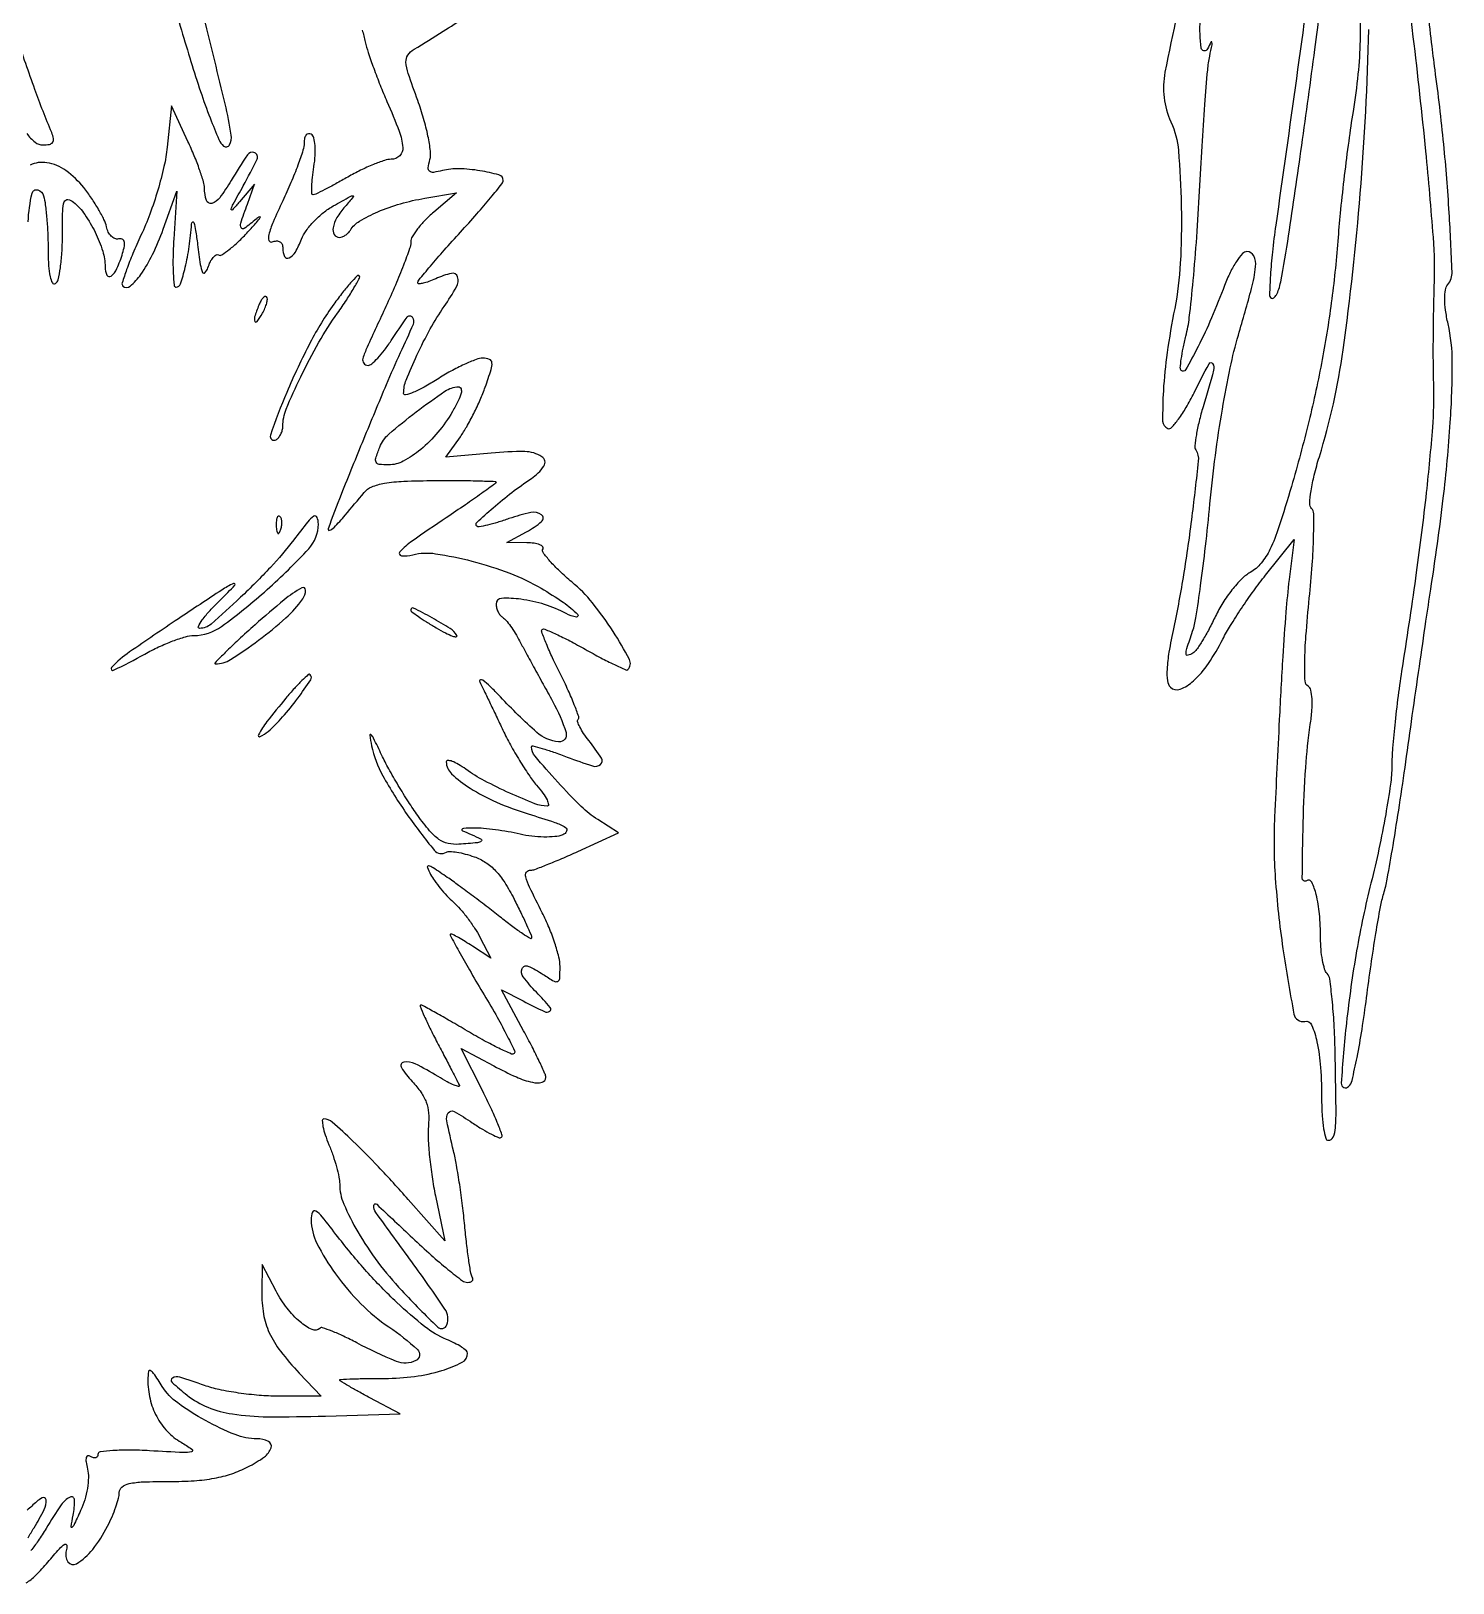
# Model space of a CAD drawing. Extents: x 39 to 1071, y 2 to 926.
# Drawn here: x 720.6 to 920.6, y 392.7 to 611 of the extents above; entities that cross this region are included whole.
import ezdxf

# ---------------------------------------------------------------- set-up
doc = ezdxf.new("R2010")
doc.units = 0

msp = doc.modelspace()

# ---------------------------------------------------------------- linework, layer by layer
for points in [[(912.366133, 631.25, -0.002343), (914.989621, 610.22037, -0.005147), (916.754897, 594.108892, -0.005999), (917.807438, 582.018675, -0.027711), (917.943851, 575, 0.004532), (917.854256, 571.671383, 0.003029), (917.809328, 567.860331, 0.00305), (917.810695, 564.165475, 0.005992), (917.864931, 561.226657, -0.02725), (917.721941, 555.28251, -0.007818), (916.855662, 546.110916, -0.00711), (915.454584, 534.872346, -0.004698), (913.540139, 522, 0.006714), (912.962943, 518.008549, 0.006091), (912.472483, 513.871513, 0.006108), (912.123949, 510.158927, 0.019421), (912.017937, 507.668982, -0.034595), (911.827948, 505.06659, -0.008505), (911.148268, 500.829312, -0.008668), (910.20068, 495.990794, -0.008567), (909.082552, 491.168982, 0.018139), (907.063819, 481.637927, 0.015741), (905.628642, 471.524503, 0.012117), (904.902028, 463.022166, 0.687874), (905.936764, 462.551698, 0.142444), (906.416254, 463.409993, 0.006815), (907.11809, 466.657399, 0.010697), (907.824721, 470.589173, 0.007459), (908.460473, 475.051698, -0.00431), (909.088836, 479.670523, -0.004908), (909.771978, 484.081601, -0.004468), (910.421896, 487.813995, -0.027314), (910.879062, 489.715453, 0.028095), (911.363533, 491.7444, 0.003063), (912.185961, 496.476203, 0.003744), (913.089105, 502.127362, 0.003014), (913.977874, 508.215453, -0.000671), (914.89731, 514.726908, -0.000557), (915.892784, 521.653914, -0.000562), (916.819131, 527.998999, -0.00152), (917.495402, 532.5, 0.007948), (919.251557, 545.30669, 0.013876), (920.242435, 555.972876, 0.015995), (920.520389, 564.419266, 0.055399), (919.92206, 569.847786, -0.019366), (919.569491, 571.766384, -0.034227), (919.44959, 573.371046, -0.041917), (919.546279, 574.61404, -0.133614), (919.888105, 575.365175, 0.185001), (920.491948, 577.146327, 0.005075), (920.082308, 585.472827, 0.010204), (919.312864, 595.104807, 0.007853), (918.093981, 605.580947, -0.003432), (917.616555, 609.39062, -0.001538), (917.038713, 614.405028, -0.001522)], [(901.42973, 624.979943, -0.001261), (895.686513, 583.716426, 0.007839), (895.210451, 579.932055, 0.012322), (894.932865, 576.667202, 0.00639), (894.80407, 573.951797, 0.269193), (895.068443, 573.4577, 0.328647), (895.403092, 573.485028, 0.083468), (895.77069, 573.932499, 0.053142), (896.116423, 574.717247, 0.02869), (896.379462, 575.741274, 0.011595), (897.499141, 582.229784, 0.001862), (899.342564, 594.945601, 0.002223), (901.187121, 608.44514, 0.004037), (902.556891, 619.5, -0.004781)], [(883.822413, 621.649724, 0.015962), (880.104624, 605.224158, 0.155792), (880.935322, 598.242607, -0.086119), (881.989524, 594.21026, -0.015907), (882.390801, 586.513398, -0.018075), (882.26187, 578.389367, -0.035853), (881.467512, 572, 0.013365), (880.410755, 565.793099, 0.021172), (879.874554, 560.425927, 0.016552), (879.771713, 556.165653, 0.307693), (880.5, 555.114628, 0.31076), (881.030211, 555.241442, 0.024528), (881.995445, 556.424413, 0.026501), (883.08461, 558.078347, 0.016655), (884.18662, 560.114628, -0.005329), (886.296123, 564.232701, -0.57329), (886.807785, 564.256069, -0.215704), (886.948895, 563.32518, -0.003554), (885.454679, 558.159341, 0.012783), (884.901087, 556.104073, 0.017699), (884.517855, 554.234173, 0.014344), (884.303278, 552.689925, 0.167274), (884.435516, 552.104337, -0.16709), (884.791224, 550.531781, -0.003778), (883.884472, 542.765075, -0.009146), (882.717044, 534.603115, -0.011792), (881.331751, 527.157169, 0.009389), (880.663113, 523.656879, 0.028792), (880.392383, 521.258514, 0.042115), (880.440488, 519.61953, 0.169567), (880.869202, 518.730798, 0.297731), (882.238724, 518.443686, 0.09297), (884.10744, 519.608787, 0.058535), (886.214223, 522.055175, 0.03127), (888.239522, 525.5, -0.020956), (889.296163, 527.385127, -0.009195), (890.844012, 529.79375, -0.009082), (892.582396, 532.29307, -0.012019), (894.259863, 534.5), (898.253503, 539.5), (897.568755, 533.861733, 0.010614), (897.112561, 529.297873, 0.004279), (896.675498, 523.050103, 0.002849), (896.18132, 514.168697, 0.000832), (895.52168, 500.5, 0.029156), (895.623081, 491.861235, 0.019035), (896.698811, 481.948516, 0.010061), (898.244302, 472.74004, 0.419103), (899.757651, 471.725322, -0.356718), (900.73353, 471.214507, -0.048349), (901.482783, 468.84828, -0.035775), (901.98506, 465.245358, -0.016751), (902.142857, 460.536545, 0.015769), (902.209811, 458.414103, 0.025781), (902.415625, 456.62636, 0.023591), (902.707359, 455.279732, 0.339812), (903.071429, 455, 0.295385), (903.759418, 455.445296, 0.086537), (904.085191, 456.724953, 0.022795), (904.171631, 459.507247, 0.001516), (904.0313, 467.5, 0.008311), (903.886102, 471.400324, 0.011993), (903.617773, 474.841563, 0.007788), (903.282808, 477.682171, 0.159436), (902.912696, 478.45, -0.121868), (902.557894, 479.06562, -0.02428), (902.264093, 480.310625, -0.02437), (902.058576, 481.829827, -0.020594), (901.986345, 483.45, 0.02109), (901.832161, 486.832937, 0.038249), (901.379693, 489.564058, 0.055872), (900.742388, 491.297744, 0.440731), (900.009469, 491.505852, -0.590929), (899.41614, 491.840759, -0.003484), (899.552976, 499.664159, -0.010094), (899.900079, 507.434083, -0.021008), (900.546538, 513.461772, 0.017668), (900.776632, 515.480009, 0.033631), (900.794511, 517.113036, 0.040695), (900.628219, 518.313635, 0.200351), (900.242332, 518.860562, -0.245702), (899.811378, 519.599379, -0.014919), (899.768132, 522.243016, -0.016007), (899.937585, 525.965414, -0.005745), (900.409376, 531.252833, 0.007122), (900.814632, 535.940337, 0.011866), (901.005799, 539.897951, 0.007213), (901.038328, 543.115134, 0.197791), (900.719273, 543.880727, -0.216091), (900.465548, 544.555295, -0.021054), (900.658079, 546.331382, -0.023001), (901.102732, 548.570002, -0.014377), (901.817889, 551.145815, 0.040451), (905.161519, 566.188821, 0.014269), (907.573655, 588.16508, 0.014538), (908.768453, 611.248586, 0.024975)], [(740.399549, 615.510611, -0.000137), (741.730371, 611.145169, -0.000132), (743.074481, 606.727611, 0.007815), (744.425358, 602.521004, 0.010822), (745.776492, 598.796469, 0.0076), (747.011461, 595.747469, 0.120079), (747.674514, 594.855166, 0.471956), (748.500593, 595.013351, 0.164047), (748.744008, 596.394274, 0.021338), (747.883109, 600.790292, 0.00153), (744.939015, 612.86707, -0.003369)], [(767.167954, 611.167312, -0.011601), (767.5977, 609.5, 0.022615), (768.023734, 607.985855, 0.007466), (768.782414, 605.802511, 0.007418), (769.697033, 603.403226, 0.008349), (770.648571, 601.12557, -0.011734), (772.371476, 596.921728, -0.07306), (772.877366, 594.655544, -0.217948), (772.443968, 593.487897, -0.197333), (771.25, 592.987955, 0.078931), (770.305375, 592.831226, 0.016722), (768.735641, 592.248611, 0.017113), (766.94247, 591.44124, 0.015513), (765.147926, 590.487955, -0.004846), (763.442233, 589.534673, -0.007071), (761.91984, 588.730837, -0.003817), (760.623555, 588.082082, -0.114595), (760.270118, 588, -0.402726), (760.090235, 588.172935, -0.01646), (760.083873, 589.15727, -0.020801), (760.170541, 590.42892, -0.012231), (760.374358, 591.939644, 0.023725), (760.552945, 593.540151, 0.0363), (760.540539, 594.935791, 0.041448), (760.363116, 596.005879, 0.19493), (760.002166, 596.498661, 0.17015), (759.622542, 596.58216, 0.189669), (759.294155, 596.404694, 0.120036), (759.071857, 595.957735, 0.055599), (758.999211, 595.309017, -0.077463), (758.834496, 594.255226, -0.010831), (758.114716, 592.162913, -0.012164), (757.141495, 589.707183, -0.010059), (755.989273, 587.139198, 0.008103), (754.634374, 584.150853, 0.038955), (754.026499, 582.385373, 0.140697), (754.047532, 581.571306, 0.4322), (754.490062, 581.357813, -0.073923), (755.111344, 581.49598, -0.152022), (755.591599, 581.383288, -0.167427), (755.893533, 581.02973, -0.094032), (756, 580.468615, 0.11109), (756.258069, 579.321423, 0.417493), (756.884083, 579.101908, 0.151346), (757.762723, 579.92727, 0.036621), (758.627594, 581.75, -0.065445), (759.279519, 582.941841, -0.03315), (760.380186, 584.255224, -0.032245), (761.715774, 585.480976, -0.041309), (763.096831, 586.416721, -0.001324), (765.489424, 587.755937, -0.139707), (765.850758, 587.84055, -0.622058), (765.915905, 587.690758, -0.004309), (764.75, 586.33798, 0.044619), (763.610163, 584.777212, 0.089543), (763.07011, 583.355342, 0.17901), (763.232485, 582.408788, 0.2678), (763.940983, 582, 0.090164), (764.346873, 582.073793, 0.053197), (764.788391, 582.295839, 0.050938), (765.19651, 582.621877, 0.060417), (765.504395, 583.007112, -0.119959), (766.803162, 584.28794, -0.03345), (769.364338, 585.597939, -0.031706), (772.555595, 586.73588, -0.028595), (775.976705, 587.507952), (780.453409, 588.252399), (777.226705, 585.537306, 0.024632), (775.991529, 584.389479, 0.029194), (774.947844, 583.186006, 0.030151), (774.203793, 582.088461, 0.134673), (774, 581.345566, -0.085593), (773.839916, 580.417271, -0.006853), (772.971875, 578.077442, -0.009106), (771.840509, 575.302731, -0.00686), (770.5, 572.293628, 0.001283), (767.864214, 566.550142, 0.033485), (767.263712, 564.958314, 0.24122), (767.3832, 564.300204, 0.233562), (767.990807, 564, 0.183312), (768.503087, 564.194345, 0.023868), (769.354202, 565.024489, 0.025232), (770.30323, 566.151919, 0.018609), (771.240807, 567.487621, -0.010936), (773.49188, 570.801554, -0.509718), (774.19245, 570.808182, -0.26591), (774.316223, 569.761275, -0.00865), (772.52773, 565.75, 0.009648), (770.538983, 561.26555, 0.002191), (767.34755, 553.583326, 0.002248), (764.21328, 545.845503, 0.008678), (762.372759, 541, 0.637311), (762.5757, 540.798577, 0.109971), (763.205574, 541.204287, 0.019591), (764.77236, 542.91906, 0.003882), (767.430919, 546.118087, -0.127144), (768.519143, 546.915264, -0.053002), (770.284571, 547.410334, -0.031689), (773.003031, 547.694465, -0.008351), (777.377265, 547.799832, -0.003246), (780.683631, 547.802776, -0.005412), (783.467072, 547.757051, -0.001176), (785.883088, 547.685511, -0.404885), (786, 547.564802, -0.241318), (785.905049, 547.379525, -0.00096), (783.94375, 545.974258, -0.004457), (781.683638, 544.391666, -0.002754), (779, 542.569622, 0.004943), (774.195398, 539.276747, 0.056033), (772.469457, 537.754817, 0.620904), (772.678172, 537.224763, 0.08276), (774.274011, 537.353924, -0.099364), (777.5033, 537.508492, -0.026191), (782.595162, 536.462425, -0.027233), (787.949709, 534.750509, -0.041573), (792.345764, 532.643256, -0.018547), (795.440535, 530.671895, -0.046833), (797.484275, 528.957915, -0.727469), (797.292904, 528.58899, -0.082141), (795.870677, 529.075317, 0.047264), (792.834872, 530.355036, 0.042178), (789.494614, 531.102593, 0.045767), (786.762467, 531.223973, 0.400492), (786, 530.424743, 0.063723), (786.069457, 529.881969, 0.05167), (786.275149, 529.331829, 0.053397), (786.578128, 528.856774, 0.085909), (786.936676, 528.539136, -0.081015), (787.388515, 528.146623, -0.017672), (788.021677, 527.328317, -0.01797), (788.694298, 526.317738, -0.016373), (789.314965, 525.230119, 0.002845), (790.079205, 523.802534, 0.000829), (791.27217, 521.61291, 0.000833), (792.623751, 519.151654, 0.000891), (793.953398, 516.75, -0.051833), (795.839513, 512.336257, -0.531657), (794.802357, 511.045895, -0.16284), (791.739682, 512.363899, -0.021472), (786.604087, 517.365414, 0.010314), (785.16411, 518.831797, 0.035077), (784.143511, 519.697965, 0.255334), (783.794168, 519.744925, 0.441846), (783.698514, 519.5, -0.002548), (784.225671, 518.421615, -0.000653), (785.067152, 516.671928, -0.000665), (786.022181, 514.672668, -0.000675), (786.96702, 512.681031, 0.015416), (788.019532, 510.621479, 0.011517), (789.300451, 508.416644, 0.011669), (790.604727, 506.393702, 0.025881), (791.711487, 504.931031, -0.018227), (792.590657, 503.805354, -0.038448), (793.169323, 502.86099, -0.068151), (793.39286, 502.222562, -0.474298), (793.211018, 502, -0.094284), (791.46481, 502.332233, -0.012161), (787.944987, 503.821829, -0.015233), (784.360326, 505.576164, -0.033037), (781.75, 507.182486, 0.020433), (780.694137, 507.869488, 0.042048), (779.807812, 508.299741, 0.072696), (779.20864, 508.435454, 0.437131), (779, 508.242408, 0.208509), (779.742506, 506.539301, 0.045523), (782.334205, 504.537982, 0.039505), (786.046154, 502.569453, 0.026984), (790.525161, 500.910656, -0.005728), (794.254187, 499.707147, -0.056168), (795.750542, 499.010243, -0.375971), (795.920276, 498.468215, -0.201908), (795.37274, 497.951374, -0.068149), (794.288664, 497.706653, -0.025755), (792.732745, 497.653055, -0.024938), (791.011568, 497.768427, -0.027802), (789.37274, 498.053772, 0.013138), (787.706831, 498.394421, 0.010627), (785.903242, 498.67471, 0.010776), (784.22751, 498.86211, 0.027104), (783, 498.905858, 0.003755), (781.422128, 498.864698, 0.26411), (781.205616, 498.731948, 0.436499), (781.266705, 498.546857, 0.005752), (782.5, 498, -0.015074), (783.890288, 497.352256, -0.549485), (783.919432, 497.061067, -0.145355), (783.382498, 496.848496, -0.003723), (780.76328, 496.636318, -0.075828), (779.248709, 496.754663, -0.095295), (777.965536, 497.326709, -0.06546), (776.657689, 498.521155, -0.01929), (774.986314, 500.668587, -0.013129), (773.673586, 502.601696, -0.00829), (772.239563, 504.921297, -0.008323), (770.904916, 507.249694, -0.015141), (769.904955, 509.201028, 0.003037), (768.7783, 511.537246, 0.093193), (768.393078, 512.053264, 0.71055), (768.22414, 511.962748, 0.01251), (768.49279, 510.5, 0.075273), (770.06773, 506.276373, 0.026462), (773.514385, 500.779983, 0.018643), (777.296939, 495.8072, 0.375492), (779.030491, 495.518844, -0.157352), (779.498644, 495.634119, -0.023202), (780.479623, 495.518706, -0.024272), (781.662777, 495.263997, -0.018715), (782.924878, 494.876343, -0.061703), (784.525963, 494.08572, -0.058276), (785.92023, 492.915275, -0.047741), (787.218683, 491.244365, -0.02405), (788.539747, 488.921563, -0.004637), (789.482371, 487.017795, -0.0067), (790.277301, 485.316359, -0.00374), (790.916083, 483.8712, -0.102536), (791, 483.466294, -0.581732), (790.826277, 483.367509, -0.011349), (789.751562, 484.040428, -0.014971), (788.380774, 485.002692, -0.008098), (786.75, 486.263616, 0.004424), (784.876967, 487.73397, 0.003178), (782.759755, 489.344591, 0.003209), (780.724766, 490.852022, 0.006912), (779.134271, 491.981066, 0.004214), (777.130275, 493.337616, 0.103898), (776.511833, 493.584335, 0.583305), (776.339643, 493.374522, 0.030639), (776.791647, 492.389312, 0.033975), (777.338553, 491.515665, 0.015722), (778.158997, 490.455661, 0.015491), (779.094405, 489.391522, 0.02079), (780.009755, 488.491172, -0.030595), (780.960845, 487.518269, -0.016774), (782.00836, 486.221162, -0.016666), (782.987164, 484.828049, -0.025479), (783.731172, 483.552962), (785.257586, 480.601203), (782.663976, 482.300602, 0.007211), (781.638441, 482.951616, 0.010115), (780.703209, 483.500802, 0.006768), (779.910162, 483.931169, 0.12151), (779.631113, 484, 0.5672), (779.542361, 483.851566, 0.001922), (780.762239, 481.60182, 0.006408), (782.248135, 478.967192, 0.003708), (784.098578, 475.835982, -0.006362), (785.945719, 472.672143, -0.010311), (787.425461, 469.931657, -0.004312), (788.599433, 467.596605, -0.321052), (788.533852, 467.200518, -0.310514), (788.149066, 467.129206, -0.007413), (786.408174, 467.935478, -0.013654), (784.333019, 469.004921, -0.008522), (781.959533, 470.364537, 0.002995), (779.588313, 471.757888, 0.004611), (777.518607, 472.932083, 0.001639), (775.726055, 473.919632, 0.125724), (775.411483, 474, 0.534909), (775.311656, 473.850398, 0.005379), (775.908156, 472.457813, 0.010944), (776.70019, 470.763758, 0.006236), (777.727424, 468.75, -0.000885), (778.810849, 466.681092, -0.0012), (779.781481, 464.808619, -0.000797), (780.590138, 463.233246, -0.013418), (780.842646, 462.704873, -0.60815), (780.723867, 462.556113, -0.049695), (780.109148, 462.742972, -0.026449), (779.110519, 463.222034, -0.01183), (777.848376, 463.951134, 0.019452), (774.623286, 465.749184, 0.166544), (773.01003, 465.975937, 0.529227), (772.682813, 465.216584, 0.046997), (774.21087, 463.25, -0.035392), (775.443985, 461.736713, -0.066261), (776.172861, 460.338894, -0.068736), (776.49518, 458.834534, -0.04095), (776.480419, 457, 0.035512), (776.44688, 455.226412, 0.012246), (776.643169, 452.668138, 0.012098), (776.99816, 449.849034, 0.013737), (777.47751, 447.168131), (778.790105, 440.836262), (773.645053, 446.660735, 0.007458), (769.439726, 451.280653, 0.013843), (765.871325, 454.880192, 0.010473), (762.950422, 457.553207, 0.182013), (761.763719, 458, 0.425755), (761.550064, 457.777792, 0.039455), (761.649954, 456.936001, 0.032169), (761.962441, 455.767435, 0.017543), (762.48658, 454.377876, -0.016635), (763.065903, 452.850425, -0.015643), (763.555433, 451.256422, -0.015828), (763.900107, 449.817003, -0.050888), (764, 448.838038, 0.101571), (764.576854, 446.027687, 0.030695), (766.545509, 442.116035, 0.029157), (769.365014, 437.867781, 0.026954), (772.729627, 433.857964, 0.013519), (777.803858, 428.718995, 0.544551), (779.087546, 429.023084, 0.237287), (778.809118, 431.237847, 0.010139), (774.155612, 437.877686, -0.001275), (769.10441, 444.819802, -0.164865), (768.795289, 445.820242, -0.645943), (769.20722, 445.992779, -0.002327), (774.247061, 441.25, 0.008097), (776.851275, 438.855346, 0.011773), (779.230578, 436.835937, 0.007437), (781.267148, 435.237838, 0.164066), (781.972463, 435, 0.06777), (782.377092, 435.055096, 0.141083), (782.645974, 435.220312, 0.190239), (782.739121, 435.465164, 0.135594), (782.656593, 435.75, -0.096743), (782.449977, 436.301139, -0.004982), (782.153388, 438.189063, -0.007768), (781.856348, 440.455371, -0.005548), (781.591536, 443, 0.007793), (781.289427, 445.781644, 0.00625), (780.880264, 448.765625, 0.006323), (780.43246, 451.515694, 0.015969), (780.017816, 453.5, -0.007881), (779.065249, 457.716792, -0.201193), (779.283597, 458.848001, -0.393429), (780.106781, 459.043679, -0.019991), (782.655703, 457.458899, 0.013059), (784.088915, 456.540023, 0.020654), (785.367677, 455.836949, 0.015856), (786.41886, 455.355255, 0.304788), (786.754414, 455.421081, 0.293531), (786.834509, 455.788963, 0.006989), (786.168914, 457.50184, 0.013129), (785.279471, 459.543478, 0.008261), (784.139127, 461.88242), (781.080831, 467.900752), (785.689355, 465.450376, 0.01654), (788.854111, 463.899658, 0.050901), (791.114368, 463.14857, 0.112246), (792.469399, 463.154599, 0.348903), (793, 463.822418, 0.106232), (792.883569, 464.36424, 0.004829), (792.082428, 466.097367, 0.007884), (791.073051, 468.142776, 0.00555), (789.876349, 470.412041), (786.752699, 476.179245), (789.826689, 474.589622, 0.007204), (792.825183, 473.093397, 0.264945), (793.561817, 473.144717, 0.454119), (793.632904, 473.685493, 0.010535), (791.67309, 475.819333, -0.028721), (789.835812, 477.971826, -0.257347), (789.662202, 479.157686, -0.432112), (790.477624, 479.499218, -0.040252), (792.614619, 478.332942, 0.011591), (794.151314, 477.376223, 0.244892), (794.672362, 477.348401, 0.278413), (794.952077, 477.756611, 0.014418), (795, 479.418234, 0.060985), (794.83506, 480.7655, 0.01872), (794.265625, 482.737782, 0.018427), (793.456937, 484.916847, 0.019205), (792.5, 487, -0.003975), (790.717121, 490.588816, -0.047356), (790.173635, 492.039378, -0.226181), (790.294804, 492.70137, -0.240716), (790.879157, 493, 0.089826), (791.455793, 493.104436, 0.004888), (793.184957, 493.77137, 0.007479), (795.232892, 494.620012, 0.005382), (797.494127, 495.625942), (803.22994, 498.251884), (800.295041, 500.110131, -0.053322), (797.971391, 501.954784, -0.013993), (794.672937, 505.38868, -0.008427), (791.4874, 509.017455, -0.177734), (791, 510.345288, -0.489633), (791.159842, 510.469383, -0.007357), (792.46875, 510.113893, -0.013213), (794.082266, 509.603554, -0.007591), (796, 508.908002, 0.012637), (799.574192, 507.652326, 0.246378), (800.691012, 507.844677, 0.393483), (800.839569, 508.724065, 0.021033), (799.032755, 511.23123, -0.019745), (798.313335, 512.22411, -0.030786), (797.783177, 513.137312, -0.031396), (797.467187, 513.881233, -0.288717), (797.541387, 514.208054, 0.289026), (797.629817, 514.598583, 0.008307), (797.007473, 516.268932, 0.014378), (796.156438, 518.270552, 0.0091), (795.055556, 520.555556, -0.007794), (793.949649, 522.835738, -0.012418), (793.083569, 524.822111, -0.00629), (792.427977, 526.493779, -0.294758), (792.501405, 526.834738, -0.306392), (792.838134, 526.899769, -0.006629), (794.447929, 526.186471, -0.012843), (796.361586, 525.247768, -0.00802), (798.555556, 524.055556, 0.006686), (800.744736, 522.85837, 0.010786), (802.64327, 521.904729, 0.004736), (804.255855, 521.15647, 0.312179), (804.541922, 521.208589, 0.329318), (804.756949, 522.639725, 0.020503), (802.466451, 526.565791, 0.028248), (799.565223, 530.581805, 0.048151), (796.661124, 533.527308, -0.015191), (794.9479, 535.05013, -0.024035), (793.586425, 536.466247, -0.020698), (792.62717, 537.661543, -0.306179), (792.606398, 538.172156, 0.345467), (792.570802, 538.489547, 0.108586), (792.142592, 538.768582, 0.058461), (791.351, 538.966, 0.028349), (790.309017, 539.040038), (787.5, 539.080075), (790.279671, 540.587521, 0.049758), (792.414017, 542.036314, 0.483598), (792.389548, 542.981816, 0.217711), (790.895754, 543.308509, 0.031451), (787.818066, 542.43581, -0.01052), (786.207338, 541.905343, -0.016072), (784.787762, 541.520147, -0.010628), (783.616121, 541.268498, -0.248884), (783.301776, 541.364891, -0.423957), (783.310735, 541.905393, -0.008323), (785.579986, 543.959198, -0.016544), (788.224718, 546.1237, -0.017434), (790.962011, 548.069311, 0.100313), (792.732062, 549.830949, 0.420316), (792.45365, 551.150313, 0.140549), (790.039175, 551.864958, 0.025408), (785.315464, 551.664998), (778.911511, 551.066988), (780.976803, 553.967423, 0.025367), (781.871219, 555.368838, 0.012944), (782.856828, 557.210264, 0.012827), (783.777037, 559.1654, 0.018769), (784.476689, 560.93393, 0.007485), (785.310408, 563.414687, 0.097576), (785.421187, 564.376181, 0.29373), (785.068713, 564.83867, 0.087268), (784.151422, 565, 0.0912), (783.188521, 564.822893, 0.017105), (781.529135, 564.12522, 0.017791), (779.62263, 563.162079, 0.015453), (777.695781, 562.022024, -0.01446), (775.893661, 560.95093, -0.027632), (774.379386, 560.215544, -0.033609), (773.280027, 559.839417, -0.49335), (773, 560.054143, -0.094462), (773.35904, 561.937623, -0.01489), (774.85686, 565.416968, -0.017389), (776.744523, 569.123314, -0.024643), (778.694825, 572.268113, 0.022815), (780.434693, 575.050832, 0.204877), (780.587784, 576.449904, 0.395342), (779.730536, 576.94376, 0.049343), (777.504226, 576.183879, -0.017966), (776.543443, 575.787149, -0.033382), (775.735616, 575.547025, -0.042822), (775.158325, 575.467673, -0.429233), (775, 575.618121, -0.174392), (775.137372, 576.000002, -0.002348), (776.7625, 577.947845, -0.006346), (778.700307, 580.190021, -0.004089), (781, 582.741307, 0.005187), (783.299442, 585.303606, 0.007897), (785.2375, 587.580339, 0.003582), (786.833275, 589.544598, 0.170395), (787, 590.019624, 0.337794), (786.411919, 590.790771, 0.026722), (783.733034, 591.373878, 0.033119), (780.773888, 591.654891, 0.068701), (778.472175, 591.40366, -0.024353), (777.193239, 591.148123, -0.218372), (776.657282, 591.303101, -0.252123), (776.470729, 591.790762, -0.03181), (776.693737, 592.936849, 0.095557), (776.771948, 594.133908, 0.019209), (776.422287, 596.250713, 0.019644), (775.814644, 598.718761, 0.01724), (774.991658, 601.24303, -0.005973), (773.653836, 605.052941, -0.063254), (773.328272, 606.663908, -0.169798), (773.593043, 607.646066, -0.108277), (774.463014, 608.465305, 0.006825), (778.5503, 610.989898, 0.002034), (784.720932, 614.954039, 0.002124)], [(907.468267, 614.993602, -0.017182), (907.54172, 609.699282, -0.020343), (907.252161, 604.971319, -0.014349), (906.559028, 599.691954, 0.006266), (905.94774, 595.555193, 0.003931), (905.331594, 590.703262, 0.003945), (904.8002, 585.916532, 0.007194), (904.453533, 582, -0.01378), (903.5727, 573.347866, -0.014064), (902.220897, 564.816302, -0.013609), (900.344229, 556.117552, -0.01126), (897.886756, 546.96152, -0.007035), (896.132195, 541.265491, -0.033622), (894.870565, 538.107691, -0.061014), (893.627118, 536.164303, -0.089916), (892.081864, 534.861768, 0.067073), (890.886793, 533.943865, 0.027715), (889.529378, 532.416233, 0.02681), (888.235228, 530.593629, 0.031117), (887.212631, 528.728967, -0.012068), (886.31428, 526.931784, -0.015126), (885.391876, 525.312991, -0.013328), (884.550304, 524.013868, -0.104311), (884.03188, 523.519703, -0.071391), (883.327941, 523.212884, -0.491286), (883.069309, 523.407388, -0.081681), (883.186415, 524.180553, -0.004151), (883.992809, 526.600777, 0.04433), (884.453067, 528.470852, 0.004383), (885.117511, 533.054603, 0.005502), (885.802711, 538.543833, 0.004338), (886.427424, 544.5, -0.008409), (887.196813, 551.301404, -0.009396), (888.171092, 557.824924, -0.010121), (889.274349, 563.646627, -0.019303), (890.434615, 568.26511, 0.005061), (892.279155, 574.812447, 0.040641), (892.849151, 577.88809, 0.13633), (892.592393, 579.393063, 0.290487), (891.635858, 580, 0.215103), (890.998813, 579.712643, 0.034651), (890.149485, 578.604687, 0.033002), (889.272855, 577.069237, 0.023555), (888.49147, 575.25, -0.012069), (886.656718, 570.69243, -0.01597), (884.756091, 566.642606, -0.009358), (883.005493, 563.356213, -0.497951), (882.395548, 563.271119, -0.220673), (882.259587, 563.642416, -0.012553), (882.395089, 564.88668, -0.017294), (882.652891, 566.40526, -0.011671), (883.046864, 568.118024, 0.033622), (883.526985, 570.723752, 0.00529), (884.070766, 575.912795, 0.005856), (884.576137, 582.052962, 0.005083), (884.964992, 588.5, -0.002764), (885.318254, 594.846618, -0.003547), (885.716951, 600.68125, -0.002736), (886.11234, 605.564463, -0.030345), (886.398805, 607.5, 0.003447), (886.721534, 609.086252, 0.124969), (886.701273, 609.45542, 0.668568), (886.566336, 609.467418, 0.009851), (886.085653, 608.5, -0.744155), (885.19559, 608.63465, -0.056071), (885.081744, 612.5419, -0.022881)], [(719.989296, 596.602381, 0.065024), (721.142455, 595.393108, 0.171472), (722.255027, 595, 0.046654), (723.172949, 595.085837, 0.195395), (723.629839, 595.380245, 0.203699), (723.740998, 595.900341, 0.050938), (723.48455, 596.75, -0.01186), (721.125041, 602.811783, -0.007144), (718.601791, 610.102371, -0.004129)], [(720.176188, 584.202196, -0.044539), (720.728165, 588.21188, -0.428984), (721.51595, 588.678227, -0.2642), (722.347608, 587.834535, -0.034712), (722.589991, 586.589148, -0.009864), (722.793084, 584.626246, -0.009885), (722.935202, 582.394787, -0.010316), (722.986345, 580.190983, 0.014224), (723.054081, 578.007974, 0.038356), (723.264541, 576.471621, 0.071967), (723.585573, 575.609589, 0.429938), (724, 575.5, 0.201053), (724.392072, 576.048719, 0.018758), (724.70625, 577.717618, 0.021776), (724.927199, 579.813752, 0.01537), (725, 582.181462, -0.005603), (725.039755, 585.728988, -0.073928), (725.260981, 587.017757, -0.370572), (725.755488, 587.316498, -0.132366), (726.565937, 586.945277, -0.068897), (728.147994, 585.21436, -0.037349), (729.604251, 582.718962, -0.03743), (730.660858, 580.06407, -0.076132), (731, 577.84966, 0.10958), (731.257491, 576.688868, 0.482359), (731.843429, 576.548364, 0.125058), (732.672319, 577.619801, 0.029025), (733.462966, 579.77512, 0.027613), (733.713839, 580.807664, 0.116667), (733.682764, 581.439406, 0.241691), (733.397055, 581.742597, 0.139591), (732.884751, 581.77512, -0.155653), (732.368992, 581.824179, -0.09801), (731.864951, 582.168317, -0.080144), (731.448785, 582.755725, -0.061491), (731.190838, 583.5, 0.061118), (730.844803, 584.500847, 0.017842), (730.075658, 585.940625, 0.017641), (729.08621, 587.513228, 0.018045), (727.995422, 589, 0.069398), (725.491702, 591.394836, 0.116187), (722.814257, 592.505644, 0.155015), (720.449597, 592.158764, 0.157832)], [(719.885087, 392.727959, 0.06264), (721.229387, 393.781345, 0.019935), (722.949964, 395.661315, -0.006969), (724.562028, 397.517112, -0.072486), (725.334894, 398.164016, -0.565051), (725.613906, 398.020012, -0.088316), (725.528482, 397.25, 0.227148), (725.78006, 395.691621, 0.393432), (726.966259, 395.433378, 0.093075), (729.258834, 397.447847, 0.046867), (731.346325, 400.70034, 0.017665), (731.979311, 402.039297, 0.017818), (732.514233, 403.415793, 0.017933), (732.893385, 404.645163, 0.065918), (733, 405.45034, -0.230698), (733.374353, 406.218507, -0.112268), (734.385707, 406.694968, -0.046065), (736.340347, 406.939799, -0.008136), (740.039838, 407, 0.016045), (743.552342, 407.112745, 0.029628), (746.386262, 407.464274, 0.034909), (748.814836, 408.090711, 0.037396), (751.075158, 409.038343, 0.037495), (753.402196, 410.454514, 0.159275), (754.353828, 411.750841, 0.378978), (753.968333, 412.64473, 0.110226), (752.376364, 413, -0.094711), (749.289115, 413.590086, -0.031706), (745.116863, 415.559945, -0.031768), (741.220981, 418.04617, -0.092633), (739.044652, 420.361182, 0.005562), (737.830601, 422.210522, 0.135585), (737.367986, 422.607533, 0.510194), (737.091708, 422.455224, 0.028936), (737.016847, 421.3151, 0.060111), (737.321308, 418.616989, 0.064281), (738.258452, 416.133507, 0.06671), (739.755838, 414.046841, 0.073909), (741.703929, 412.511104, -0.024787), (743.210592, 411.546236, -0.63444), (743.144582, 411.181583, -0.077558), (742.072749, 411.067336, -0.002019), (737.25, 411.321508, 0.011535), (734.428015, 411.416424, 0.020337), (732.097264, 411.34621, 0.015985), (730.30962, 411.161879, 0.375284), (730, 410.807463, -0.138435), (729.915544, 410.508272, -0.191067), (729.694476, 410.342655, -0.139302), (729.358132, 410.346502, -0.066426), (728.959918, 410.524772, 0.189007), (728.580664, 410.593772, 0.292782), (728.347962, 410.371143, 0.098372), (728.322359, 409.758375, 0.022892), (728.528132, 408.743934, -0.069362), (728.655763, 407.560174, -0.033229), (728.506585, 406.035507, -0.031717), (728.131013, 404.412328, -0.035394), (727.562927, 402.910145, -0.001854), (726.584551, 400.81028, -0.143332), (726.342495, 400.536762, -0.648881), (726.218498, 400.619705, -0.004619), (726.513765, 402.25, 0.0517), (726.698547, 404.416102, 0.548846), (726.077732, 404.795597, 0.130538), (724.830539, 403.713048, 0.013244), (722.695305, 400.380746, -0.013567), (721.584625, 398.64985, -0.023536), (720.55832, 397.284853, -0.02115)], [(720.187256, 399.077421, -0.017258), (721, 400.5, 0.020425), (722.432302, 403.044285, 0.144264), (722.69101, 404.424156, 0.557255), (722.128402, 404.697865, 0.055405), (720.690476, 403.547619, -0.029225), (720.024582, 402.955328, -0.030618)]]:
    msp.add_lwpolyline(points, format="xyb")
for points in [[(739.735684, 594.689674, -0.030213), (739.284261, 591.96055, -0.016175), (738.416568, 588.654675, -0.015902), (737.293026, 585.273674, -0.021267), (736.048687, 582.290347, 0.009258), (734.905945, 579.725723, 0.014542), (734.030022, 577.477902, 0.008555), (733.398236, 575.605251, 0.280442), (733.50647, 575.160197, 0.394672), (734.525663, 575.125951, 0.059127), (736.030041, 576.791967, 0.04226), (737.678444, 579.593299, 0.025297), (739.172377, 583.158356), (741.09947, 588.5), (740.664888, 581.75, 0.010525), (740.552892, 579.161833, 0.017589), (740.581169, 576.982813, 0.011832), (740.705176, 575.258989, 0.386518), (740.990153, 575, 0.324165), (741.605491, 575.445787, 0.019199), (742.275459, 577.788916, 0.024605), (742.838951, 580.704676, 0.019925), (743.162997, 583.875, -0.199906), (743.304834, 584.163727, -0.547733), (743.478536, 584.113281, -0.03314), (743.733785, 582.970217, -0.007505), (744.008283, 581, 0.005936), (744.394267, 578.164516, 0.067949), (744.708203, 577.084395, 0.549865), (745.053788, 577.033305, 0.095656), (745.458976, 577.738753, -0.033722), (745.806107, 578.564284, -0.057835), (746.21547, 579.187731, -0.085148), (746.619277, 579.530873, -0.278925), (746.955238, 579.527664, 0.290978), (747.409394, 579.533453, 0.021354), (748.47052, 580.293834, 0.024457), (749.732598, 581.386048, 0.015685), (751.091548, 582.767594, 0.005792), (752.295875, 584.102006, 0.038095), (752.83783, 584.820166, 0.771885), (752.752898, 584.912362, 0.052216), (752.25, 584.573694, -0.012982), (750.581044, 583.248615, -0.448712), (750.142448, 583.33683, -0.216095), (750.075995, 583.979068, -0.005998), (751.016553, 586.6849), (752.033106, 589.5), (749.912785, 587, -0.013238), (748.903842, 585.872317, -0.766028), (748.749238, 585.955362, -0.067235), (749.027707, 586.68684, -0.002552), (750.438386, 589.25, 0.014431), (752.384527, 592.993943, 0.425705), (752.048728, 593.901386, 0.361737), (751.014979, 593.601048, 0.014037), (748.726291, 589.997055, -0.023378), (747.129015, 587.582663, -0.166079), (745.995329, 586.789578, -0.409319), (745.253397, 587.190812, -0.0726), (744.987133, 588.916667, 0.071498), (744.850063, 589.818238, 0.011646), (744.297287, 591.503646, 0.012629), (743.544991, 593.469616, 0.010824), (742.65679, 595.5), (740.339314, 600.5)], [(763.172173, 572.590217, 0.035673), (759.862566, 567.210067, 0.01945), (756.549857, 560.196654, 0.019139), (754.25732, 554.181042, 0.702723), (755.064272, 553.539722, 0.086374), (755.422465, 553.857637, 0.053382), (755.72513, 554.334103, 0.051594), (755.93061, 554.886431, 0.06335), (756, 555.431899, -0.098402), (756.478748, 557.840953, -0.014494), (758.521282, 562.398458, -0.017244), (761.074954, 567.246646, -0.024564), (763.694532, 571.347956, 0.008799), (764.985551, 573.235341, 0.014241), (766.00846, 574.889437, 0.007931), (766.783898, 576.277351, 0.331123), (766.737038, 576.596295, 0.418903), (766.461881, 576.594096, 0.010557), (765.524701, 575.584668, 0.016427), (764.414422, 574.251243, 0.009671)], [(752.623539, 572.461341, 0.013074), (752.038161, 570.807875, 0.18392), (752.068872, 570.189955, 0.582659), (752.370907, 570.158973, 0.022794), (753.122073, 571.325003, 0.028467), (753.494276, 572.058111, 0.039963), (753.734072, 572.751423, 0.045448), (753.826923, 573.318576, 0.217548), (753.715202, 573.618131, 0.299281), (753.487156, 573.665262, 0.109577), (753.201425, 573.471425, 0.064271), (752.896209, 573.051117, 0.033338)], [(779.861865, 557.490452, -0.040496), (777.814875, 554.586425, -0.045422), (775.396687, 552.169811, -0.050693), (772.955068, 550.52441, -0.123546), (770.865141, 550, -0.024954), (769.557754, 550.065289, -0.260218), (769.132624, 550.36175, -0.193331), (769.091202, 550.946128, -0.013806), (769.643115, 552.512355, -0.124001), (770.915964, 554.321359, -0.014584), (774.771638, 557.450384, -0.013611), (778.809988, 560.366139, -0.14545), (780.716275, 560.975209, -0.33491), (781.068772, 560.720374, -0.135557), (781.087052, 560.090869, -0.055969), (780.690892, 559.013164, -0.017242)], [(757.528353, 539.448285, -0.025258), (754.255599, 535.579323, -0.015732), (750.058961, 531.371565, -0.00926), (745.898967, 527.597906, -0.18151), (744.306196, 527, -0.552852), (744.127789, 527.284099, -0.045737), (744.675454, 528.196221, -0.028797), (745.757649, 529.508181, -0.013721), (747.288723, 531.072241, 0.01467), (749.239748, 533.07288, 0.817605), (749.068099, 533.309662, 0.038841), (747.40787, 532.392138, 0.001375), (741.306768, 528.348807, 0.004651), (734.448858, 523.68401, 0.05068), (731.91438, 521.514816, 0.834323), (732.205199, 521.115123, 0.0152), (736.573883, 523.385403, -0.018176), (738.528046, 524.386203, -0.018715), (740.531039, 525.231962, -0.018814), (742.316491, 525.83255, -0.07184), (743.475914, 526, 0.158825), (747.396424, 527.277574, 0.024975), (753.792182, 532.449328, 0.023806), (759.641788, 538.207477, 0.188609), (761, 541.679999, 0.094659), (760.820088, 542.621803, 0.472189), (760.375899, 542.764569, 0.081243), (759.511415, 541.985533, 0.005902)], [(755.078947, 541.416667, 0.018894), (755.137993, 540.670344, 0.168741), (755.279315, 540.37858, 0.470617), (755.461564, 540.395823, 0.054073), (755.683114, 540.8125, 0.051402), (755.839148, 541.359369, 0.05415), (755.876576, 541.916927, 0.060344), (755.797407, 542.402231, 0.126455), (755.604167, 542.729167, 0.296942), (755.385309, 542.77538, 0.208169), (755.200665, 542.592839, 0.077125), (755.089945, 542.112848, 0.028489)], [(752.088363, 527.5, 0.004567), (749.766499, 525.38983, 0.008283), (747.912355, 523.615625, 0.004135), (746.461891, 522.156994, 0.66418), (746.527941, 522, 0.14258), (748.65005, 522.617697, 0.018372), (752.588995, 525.331256, 0.022417), (756.423875, 528.462989, 0.057139), (758.806704, 531.141705, 0.148297), (759.211741, 532.370506, 0.576377), (758.681885, 532.694646, 0.048225), (756.171535, 531.00254, 0.009766)], [(774, 529.624456, 0.235372), (774.120197, 529.383266, 0.007195), (775.045774, 528.705933, 0.012766), (776.195682, 527.932957, 0.008314), (777.560083, 527.097052, 0.01243), (778.887504, 526.357704, 0.031864), (779.891239, 525.909919, 0.093883), (780.397559, 525.823685, 0.581175), (780.49667, 526.005387, 0.113371), (779.539301, 526.974404, 0.014355), (776.997195, 528.487728, 0.010402), (774.394501, 529.867455, 0.558519)], [(756.426711, 517.176574, 0.007273), (753.771944, 513.883773, 0.04368), (752.573377, 512.041051, 0.717638), (752.821364, 511.777803, 0.072733), (753.936033, 512.5, 0.032841), (755.971982, 514.537452, 0.020479), (758.091203, 517.166599, 0.011448), (759.919781, 519.757594, 0.358547), (759.849184, 520.484149, 0.396077), (759.58761, 520.492302, 0.011312), (758.691621, 519.66476, 0.017142), (757.624073, 518.559819, 0.010208)], [(760, 443.833695, 0.11729), (760.793523, 440.497479, 0.039885), (763.401687, 436.212284, 0.038867), (766.984637, 431.994314, 0.049102), (770.92779, 428.734567, -0.038717), (774.942862, 425.553133, -0.526162), (774.715368, 423.999421, -0.213488), (771.975192, 423.90064, -0.026021), (766.392402, 426.506154, 0.011173), (764.551802, 427.432665, 0.017483), (762.925196, 428.137777, 0.011892), (761.581735, 428.628625, 0.285365), (761.208004, 428.541338, -0.317098), (760.134967, 428.355749, -0.065667), (758.433194, 429.456211, -0.052077), (756.592274, 431.387023, -0.042947), (755.052245, 433.780876), (753.088392, 437.5), (753.044196, 433.684259, 0.044743), (753.288593, 430.55105, 0.066284), (754.100675, 427.922508, 0.056999), (755.67691, 425.327749, 0.024545), (758.316161, 422.25), (761.392334, 419), (755.321893, 419, -0.020885), (752.684495, 419.110212, -0.015346), (749.776891, 419.443761, -0.015562), (747.040802, 419.930425, -0.033021), (744.969737, 420.510677, 0.009072), (741.50418, 421.663132, 0.207395), (740.486029, 421.554705, 0.510698), (740.417647, 420.943252, 0.01783), (742.548785, 419.140286, 0.070011), (745.470245, 417.441387, 0.059285), (748.917283, 416.492958, 0.035976), (753.837448, 416.107673, 0.008718), (762, 416.199163), (772.5, 416.5), (768.25, 418.770324, -0.00396), (766.620884, 419.657241, -0.006382), (765.24921, 420.441207, -0.001831), (764.077345, 421.136757, -0.266806), (764.00263, 421.270324, -0.398857), (764.093317, 421.363755, -0.001279), (765.869518, 421.432533, -0.005646), (767.919605, 421.483492, -0.00339), (770.354299, 421.5, 0.033139), (774.539197, 421.777674, 0.040821), (778.36077, 422.608628, 0.044568), (781.2163, 423.765015, 0.281323), (782, 425.047659, 0.225915), (781.835734, 425.392661, 0.026075), (781.123278, 425.912035, 0.027307), (780.158734, 426.468378, 0.018973), (779.015416, 426.993615, -0.06907), (775.991914, 428.767653, -0.022038), (772.036058, 432.185815, -0.020906), (767.793331, 436.541068, -0.018565), (763.75, 441.406477, 0.004941), (761.526879, 444.23492, 0.080254), (760.632359, 445.0429, 0.486953), (760.176614, 444.885846, 0.083347)]]:
    msp.add_lwpolyline(points, format="xyb", close=True)

doc.saveas('drawing.dxf')
